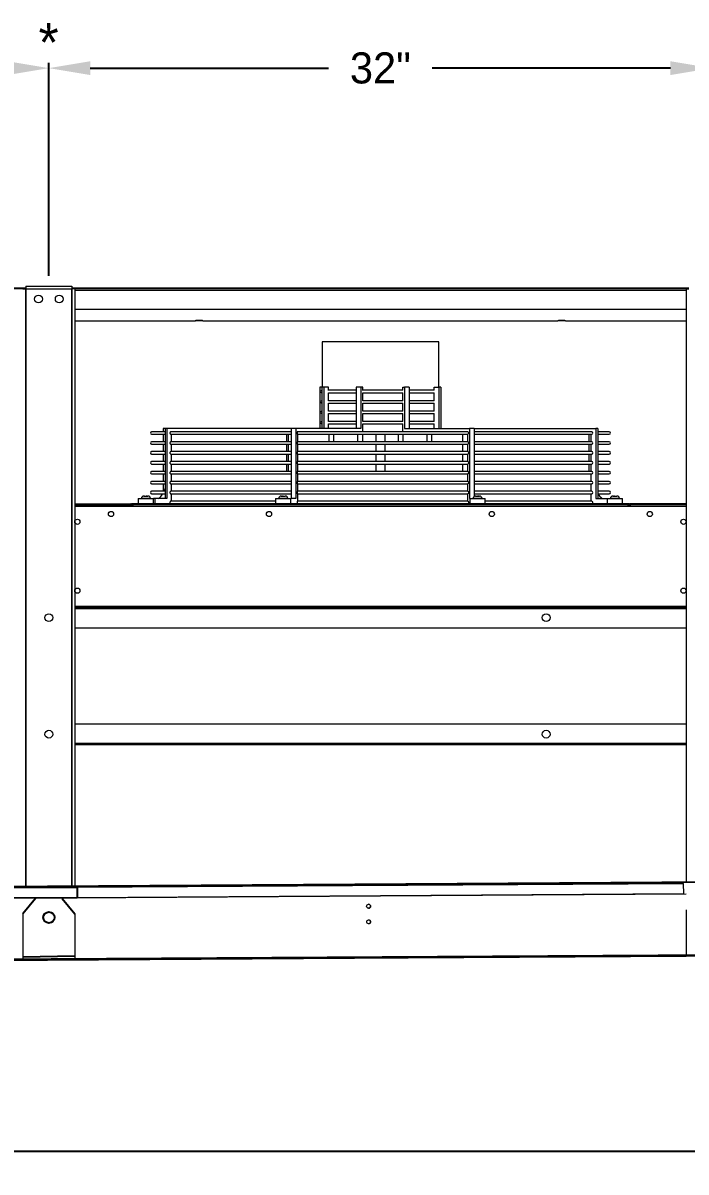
# Model space of a CAD drawing. Extents: x 6 to 271, y -23 to 146.
# Drawn here: x 193 to 225, y 33.8 to 89.3 of the extents above; entities that cross this region are included whole.
import ezdxf
from ezdxf.enums import TextEntityAlignment as Align

# ---------------------------------------------------------------- set-up
doc = ezdxf.new("R2010")
doc.units = 0
doc.header["$MEASUREMENT"] = 0
doc.layers.get('0').update_dxf_attribs({"linetype": 'CONTINUOUS'})
doc.layers.get('Defpoints').update_dxf_attribs({"linetype": 'CONTINUOUS'})
doc.dimstyles.get("Standard").update_dxf_attribs({"dimtxt": 1.5, "dimasz": 2, "dimexe": 0.25, "dimexo": 0.5, "dimgap": 0.75, "dimtad": 0, "dimtih": 1, "dimtoh": 1, "dimdec": 4, "dimzin": 0, "dimdsep": 46, "dimlunit": 5, "dimtxsty": 'STANDARD', "dimcen": 0.125, "dimclrd": 1, "dimclre": 1, "dimclrt": 1, "dimadec": 0, "dimazin": 0, "dimtfac": 1, "dimtdec": 4, "dimtofl": 0, "dimtmove": 0, "dimatfit": 3, "dimfxl": 1, "dimfrac": 2, "dimtolj": 1, "dimtzin": 0, "dimarcsym": 0})

# ---------------------------------------------------------------- blocks, each defined once
blk = doc.blocks.new('*D30')
at = {"color": 7, "lineweight": -2}
for p, q in [((265.292, 43.996), (265.292, 34.557)), ((90.295, 42.907), (90.295, 34.557)), ((92.295, 34.807), (174.794, 34.807)), ((263.292, 34.807), (180.794, 34.807))]:
    blk.add_line(p, q, dxfattribs=at)
at = {"color": 7}
for points in [[(92.295, 35.141), (92.295, 34.474), (90.295, 34.807)], [(263.292, 35.141), (263.292, 34.474), (265.292, 34.807)]]:
    blk.add_solid(points, dxfattribs=at)
at = {"layer": 'Defpoints', "color": 0}
for p in [(265.292, 44.496), (90.295, 43.407), (265.292, 34.807)]:
    blk.add_point(p, dxfattribs=at)
at = {"color": 7, "insert": (177.794, 34.807), "char_height": 1.5, "attachment_point": 5}
blk.add_mtext('\\A1;175"', dxfattribs=at)
blk = doc.blocks.new('*D34')
at = {"color": 7, "lineweight": -2}
for p, q in [((162.277, 77.078), (162.277, 87.348)), ((164.277, 87.098), (175.777, 87.098)), ((192.277, 87.098), (180.777, 87.098)), ((194.277, 77.078), (194.277, 87.348))]:
    blk.add_line(p, q, dxfattribs=at)
at = {"color": 7}
for points in [[(164.277, 87.431), (164.277, 86.764), (162.277, 87.098)], [(192.277, 87.431), (192.277, 86.764), (194.277, 87.098)]]:
    blk.add_solid(points, dxfattribs=at)
at = {"layer": 'Defpoints', "color": 0}
for p in [(194.277, 87.098), (162.277, 76.578), (194.277, 76.578)]:
    blk.add_point(p, dxfattribs=at)
at = {"color": 7, "insert": (178.277, 87.098), "char_height": 1.5, "attachment_point": 5}
blk.add_mtext('\\A1;32"', dxfattribs=at)
blk = doc.blocks.new('*D35')
at = {"color": 7, "lineweight": -2}
for p, q in [((194.277, 77.078), (194.277, 87.348)), ((196.277, 87.098), (207.777, 87.098)), ((224.277, 87.098), (212.777, 87.098)), ((226.277, 77.078), (226.277, 87.348))]:
    blk.add_line(p, q, dxfattribs=at)
at = {"color": 7}
for points in [[(196.277, 87.431), (196.277, 86.764), (194.277, 87.098)], [(224.277, 87.431), (224.277, 86.764), (226.277, 87.098)]]:
    blk.add_solid(points, dxfattribs=at)
at = {"layer": 'Defpoints', "color": 0}
for p in [(226.277, 87.098), (194.277, 76.578), (226.277, 76.578)]:
    blk.add_point(p, dxfattribs=at)
at = {"color": 7, "insert": (210.277, 87.098), "char_height": 1.5, "attachment_point": 5}
blk.add_mtext('\\A1;32"', dxfattribs=at)

msp = doc.modelspace()

# ---------------------------------------------------------------- linework, layer by layer
at = {"color": 0, "linetype": 'Continuous', "lineweight": 15}
for p, q in [((193.1622, 76.57818), (193.1622, 76.44368)), ((193.1622, 76.57818), (195.3912, 76.57818)), ((195.3912, 76.57818), (195.3912, 76.44368)), ((178.2767, 76.49439), (193.1622, 76.49439)), ((193.0267, 76.44268), (193.1612, 76.44268)), ((193.1612, 76.44268), (193.1612, 47.60228)), ((193.1622, 76.44268), (193.1612, 76.44268)), ((193.1622, 76.44368), (195.3912, 76.44368)), ((193.1622, 76.44268), (193.1622, 76.44368)), ((193.1622, 76.44268), (195.3912, 76.44268)), ((193.1622, 47.60228), (193.1622, 76.44268)), ((195.3912, 76.49439), (225.1622, 76.49439)), ((195.3912, 76.44268), (195.3912, 76.44368)), ((195.3922, 76.44268), (195.3912, 76.44268)), ((195.3912, 47.61613), (195.3912, 76.44268)), ((195.5267, 76.44268), (195.3922, 76.44268)), ((195.3922, 76.44268), (195.3922, 47.61613)), ((195.5267, 76.44268), (195.5267, 47.61697)), ((195.5267, 76.38968), (225.0267, 76.38968)), ((225.0267, 76.44268), (225.0267, 47.8002)), ((225.0267, 76.44268), (225.1612, 76.44268)), ((195.5267, 75.46093), (225.0267, 75.46093)), ((195.5267, 74.89885), (201.3392, 74.89885)), ((201.7142, 74.89885), (218.8392, 74.89885)), ((219.2142, 74.89885), (225.0267, 74.89885)), ((211.35299, 73.88918), (207.4642, 73.88918)), ((213.0892, 73.88918), (211.35299, 73.88918)), ((207.35948, 71.69818), (207.35948, 69.70318)), ((207.45286, 71.69818), (207.35948, 71.69818)), ((207.54623, 71.69818), (207.45286, 71.69818)), ((207.45286, 71.69818), (207.45286, 69.70318)), ((207.54623, 71.69818), (207.54623, 69.70318)), ((207.77166, 71.69818), (207.54623, 71.69818)), ((207.77166, 71.54736), (207.77166, 71.69818)), ((209.10703, 71.5483), (207.77166, 71.5483)), ((209.33245, 71.69818), (209.10703, 71.69818)), ((209.10703, 71.69818), (209.10703, 69.70318)), ((209.33245, 71.69818), (209.33245, 69.70318)), ((209.42583, 71.69818), (209.33245, 71.69818)), ((209.42583, 71.54736), (209.42583, 71.69818)), ((211.35299, 71.5483), (209.42583, 71.5483)), ((211.35299, 71.5483), (211.35299, 71.69818)), ((211.35299, 71.69818), (211.44637, 71.69818)), ((211.44637, 71.69818), (211.44637, 69.70318)), ((211.6718, 71.69818), (211.44637, 71.69818)), ((211.6718, 71.69818), (211.6718, 69.70318)), ((212.87511, 71.5483), (211.6718, 71.5483)), ((212.87511, 71.5483), (212.87511, 71.69818)), ((212.87511, 71.69818), (213.10054, 71.69818)), ((213.10054, 71.69818), (213.10054, 69.70318)), ((213.19391, 71.69818), (213.10054, 71.69818)), ((213.19391, 71.69818), (213.19391, 69.70318)), ((207.77166, 71.04736), (207.77166, 71.42923)), ((207.77166, 71.4283), (209.10703, 71.4283)), ((209.10703, 71.0483), (207.77166, 71.0483)), ((209.42583, 71.04736), (209.42583, 71.42923)), ((209.42583, 71.4283), (211.35299, 71.4283)), ((211.35299, 71.0483), (209.42583, 71.0483)), ((211.35299, 71.0483), (211.35299, 71.4283)), ((211.6718, 71.4283), (212.87511, 71.4283)), ((212.87511, 71.0483), (211.6718, 71.0483)), ((212.87511, 71.0483), (212.87511, 71.4283)), ((207.77166, 70.54736), (207.77166, 70.92923)), ((207.77166, 70.9283), (209.10703, 70.9283)), ((209.10703, 70.5483), (207.77166, 70.5483)), ((207.77166, 70.04736), (207.77166, 70.42923)), ((207.77166, 70.4283), (209.10703, 70.4283)), ((209.42583, 70.54736), (209.42583, 70.92923)), ((209.42583, 70.9283), (211.35299, 70.9283)), ((211.35299, 70.5483), (209.42583, 70.5483)), ((209.42583, 70.04736), (209.42583, 70.42923)), ((209.42583, 70.4283), (211.35299, 70.4283)), ((211.35299, 70.5483), (211.35299, 70.9283)), ((211.35299, 70.0483), (211.35299, 70.4283)), ((211.6718, 70.9283), (212.87511, 70.9283)), ((212.87511, 70.5483), (211.6718, 70.5483)), ((211.6718, 70.4283), (212.87511, 70.4283)), ((212.87511, 70.5483), (212.87511, 70.9283)), ((212.87511, 70.0483), (212.87511, 70.4283)), ((209.10703, 70.0483), (207.77166, 70.0483)), ((207.77166, 69.70318), (207.77166, 69.92923)), ((207.77166, 69.9283), (209.10703, 69.9283)), ((211.35299, 70.0483), (209.42583, 70.0483)), ((209.42583, 69.5483), (209.42583, 69.92923)), ((209.42583, 69.9283), (211.35299, 69.9283)), ((211.35299, 69.5483), (211.35299, 69.9283)), ((212.87511, 70.0483), (211.6718, 70.0483)), ((211.6718, 69.9283), (212.87511, 69.9283)), ((212.87511, 69.70318), (212.87511, 69.9283)), ((199.88305, 69.5483), (199.23658, 69.5483)), ((199.23658, 69.4283), (199.88305, 69.4283)), ((199.78968, 69.70318), (199.78968, 69.5483)), ((199.88305, 69.70318), (199.78968, 69.70318)), ((199.78968, 69.4283), (199.78968, 69.06963)), ((199.97643, 69.70318), (199.88305, 69.70318)), ((199.88305, 69.70318), (199.88305, 66.32218)), ((199.97643, 69.70318), (199.97643, 66.32218)), ((205.97151, 69.70318), (199.97643, 69.70318)), ((200.17283, 69.4283), (205.97151, 69.4283)), ((205.97151, 69.5483), (200.1729, 69.5483)), ((200.20185, 69.06963), (200.20185, 69.4283)), ((205.74608, 69.4283), (205.74608, 69.06963)), ((205.83946, 69.06963), (205.83946, 69.4283)), ((206.19694, 69.70318), (205.97151, 69.70318)), ((205.97151, 69.70318), (205.97151, 66.32218)), ((206.19694, 69.70318), (206.19694, 66.32218)), ((209.33245, 69.70318), (206.19694, 69.70318)), ((206.27829, 69.4283), (214.50157, 69.4283)), ((214.50157, 69.5483), (206.27842, 69.5483)), ((206.29031, 69.06963), (206.29031, 69.4283)), ((211.44637, 69.70318), (214.58189, 69.70318)), ((214.26308, 69.06963), (214.26308, 69.4283)), ((214.48851, 69.06963), (214.48851, 69.4283)), ((214.58189, 69.70318), (214.58189, 66.32218)), ((214.80731, 69.70318), (214.58189, 69.70318)), ((214.80731, 69.70318), (214.80731, 66.43027)), ((214.80731, 69.70318), (220.67034, 69.70318)), ((220.47643, 69.5483), (214.80731, 69.5483)), ((214.80731, 69.4283), (220.47643, 69.4283)), ((220.35154, 69.06963), (220.35154, 69.4283)), ((220.44492, 69.06963), (220.44492, 69.4283)), ((220.67034, 69.70318), (220.67034, 66.32218)), ((220.76372, 69.70318), (220.67034, 69.70318)), ((220.76372, 69.70318), (220.76372, 66.32218)), ((221.31681, 69.5483), (220.76372, 69.5483)), ((220.76372, 69.4283), (221.31681, 69.4283)), ((199.88305, 69.06963), (199.23658, 69.06963)), ((199.23658, 68.94963), (199.88305, 68.94963)), ((199.78968, 68.94963), (199.78968, 68.59096)), ((200.17283, 68.94963), (205.97151, 68.94963)), ((205.97151, 69.06963), (200.1729, 69.06963)), ((200.20185, 68.59096), (200.20185, 68.94963)), ((205.74608, 68.94963), (205.74608, 68.59096)), ((205.83946, 68.59096), (205.83946, 68.94963)), ((206.27829, 68.94963), (214.50157, 68.94963)), ((214.50157, 69.06963), (206.27842, 69.06963)), ((206.29031, 68.59096), (206.29031, 68.94963)), ((214.26308, 68.59096), (214.26308, 68.94963)), ((214.48851, 68.59096), (214.48851, 68.94963)), ((220.47643, 69.06963), (214.80731, 69.06963)), ((214.80731, 68.94963), (220.47643, 68.94963)), ((220.35154, 68.59096), (220.35154, 68.94963)), ((220.44492, 68.59096), (220.44492, 68.94963)), ((221.31681, 69.06963), (220.76372, 69.06963)), ((220.76372, 68.94963), (221.31681, 68.94963)), ((199.88305, 68.59096), (199.23658, 68.59096)), ((199.23658, 68.47097), (199.88305, 68.47097)), ((199.78968, 68.47097), (199.78968, 68.1123)), ((200.17283, 68.47097), (205.97151, 68.47097)), ((205.97151, 68.59096), (200.1729, 68.59096)), ((200.20185, 68.1123), (200.20185, 68.47097)), ((205.74608, 68.47097), (205.74608, 68.1123)), ((205.83946, 68.1123), (205.83946, 68.47097)), ((206.27829, 68.47097), (214.50157, 68.47097)), ((214.50157, 68.59096), (206.27842, 68.59096)), ((206.29031, 68.1123), (206.29031, 68.47097)), ((214.26308, 68.1123), (214.26308, 68.47097)), ((214.48851, 68.1123), (214.48851, 68.47097)), ((220.47643, 68.59096), (214.80731, 68.59096)), ((214.80731, 68.47097), (220.47643, 68.47097)), ((220.35154, 68.1123), (220.35154, 68.47097)), ((220.44492, 68.1123), (220.44492, 68.47097)), ((221.31681, 68.59096), (220.76372, 68.59096)), ((220.76372, 68.47097), (221.31681, 68.47097)), ((199.88305, 68.1123), (199.23658, 68.1123)), ((199.23658, 67.9923), (199.88305, 67.9923)), ((199.78968, 67.9923), (199.78968, 67.63363)), ((200.17283, 67.9923), (205.97151, 67.9923)), ((205.97151, 68.1123), (200.1729, 68.1123)), ((200.20185, 67.63363), (200.20185, 67.9923)), ((205.74608, 67.9923), (205.74608, 67.63363)), ((205.83946, 67.63363), (205.83946, 67.9923)), ((206.27829, 67.9923), (214.50157, 67.9923)), ((214.50157, 68.1123), (206.27842, 68.1123)), ((206.29031, 67.63363), (206.29031, 67.9923)), ((214.26308, 67.63363), (214.26308, 67.9923)), ((214.48851, 67.63363), (214.48851, 67.9923)), ((220.47643, 68.1123), (214.80731, 68.1123)), ((214.80731, 67.9923), (220.47643, 67.9923)), ((220.35154, 67.63363), (220.35154, 67.9923)), ((220.44492, 67.63363), (220.44492, 67.9923)), ((221.31681, 68.1123), (220.76372, 68.1123)), ((220.76372, 67.9923), (221.31681, 67.9923)), ((199.88305, 67.63363), (199.23658, 67.63363)), ((199.23658, 67.51363), (199.88305, 67.51363)), ((199.88305, 67.15497), (199.23658, 67.15497)), ((199.78968, 67.51363), (199.78968, 67.15497)), ((200.17283, 67.51363), (205.97151, 67.51363)), ((205.97151, 67.63363), (200.1729, 67.63363)), ((205.97151, 67.15497), (200.1729, 67.15497)), ((200.20185, 67.15497), (200.20185, 67.51363)), ((206.27829, 67.51363), (214.50157, 67.51363)), ((214.50157, 67.63363), (206.27842, 67.63363)), ((214.50157, 67.15497), (206.27842, 67.15497)), ((206.29031, 67.15497), (206.29031, 67.51363)), ((214.48851, 67.15497), (214.48851, 67.51363)), ((220.47643, 67.63363), (214.80731, 67.63363)), ((214.80731, 67.51363), (220.47643, 67.51363)), ((220.47643, 67.15497), (214.80731, 67.15497)), ((220.44492, 67.15497), (220.44492, 67.51363)), ((221.31681, 67.63363), (220.76372, 67.63363)), ((220.76372, 67.51363), (221.31681, 67.51363)), ((221.31681, 67.15497), (220.76372, 67.15497)), ((199.23658, 67.03497), (199.88305, 67.03497)), ((199.88305, 66.6763), (199.23658, 66.6763)), ((199.23658, 66.5563), (199.88305, 66.5563)), ((199.78968, 67.03497), (199.78968, 66.6763)), ((200.17283, 67.03497), (205.97151, 67.03497)), ((200.17283, 66.5563), (205.97151, 66.5563)), ((205.97151, 66.6763), (200.1729, 66.6763)), ((200.20185, 66.6763), (200.20185, 67.03497)), ((200.20185, 66.19764), (200.20185, 66.5563)), ((206.27829, 67.03497), (214.50157, 67.03497)), ((206.27829, 66.5563), (214.50157, 66.5563)), ((214.50157, 66.6763), (206.27842, 66.6763)), ((206.29031, 66.6763), (206.29031, 67.03497)), ((206.29031, 66.19764), (206.29031, 66.5563)), ((214.48851, 66.6763), (214.48851, 67.03497)), ((214.48851, 66.19764), (214.48851, 66.5563)), ((214.80731, 67.03497), (220.47643, 67.03497)), ((220.47643, 66.6763), (214.80731, 66.6763)), ((214.80731, 66.5563), (220.47643, 66.5563)), ((220.44492, 66.6763), (220.44492, 67.03497)), ((220.44492, 66.19764), (220.44492, 66.5563)), ((220.76372, 67.03497), (221.31681, 67.03497)), ((221.31681, 66.6763), (220.76372, 66.6763)), ((220.76372, 66.5563), (221.31681, 66.5563)), ((195.5267, 66.07818), (198.2257, 66.07818)), ((195.5267, 66.02718), (198.2257, 66.02718)), ((198.2257, 66.07818), (198.2257, 66.02718)), ((198.2257, 66.02718), (198.2257, 65.95318)), ((198.2767, 66.02718), (198.2267, 66.02718)), ((198.2267, 66.02718), (198.2267, 65.95318)), ((198.2767, 66.02938), (198.2767, 65.95318)), ((198.3245, 66.02938), (198.2767, 66.02938)), ((198.3245, 66.02938), (198.3245, 65.95318)), ((222.2279, 66.07818), (198.3255, 66.07818)), ((198.3255, 66.07818), (198.3255, 66.02938)), ((222.2279, 66.02938), (198.3255, 66.02938)), ((198.3255, 66.02938), (198.3255, 65.95318)), ((198.59017, 66.32218), (198.61826, 66.32218)), ((198.61826, 66.32218), (199.32817, 66.32218)), ((199.17792, 66.32318), (198.74042, 66.32318)), ((198.86442, 66.44718), (198.86458, 66.44718)), ((198.86731, 66.44718), (198.86458, 66.44718)), ((198.86731, 66.44718), (198.87781, 66.44718)), ((198.88849, 66.44718), (198.87781, 66.44718)), ((198.88849, 66.44718), (198.96453, 66.44718)), ((198.97609, 66.44718), (198.96453, 66.44718)), ((198.98237, 66.44718), (198.97609, 66.44718)), ((198.98237, 66.44718), (199.00773, 66.44718)), ((199.02228, 66.44718), (199.00773, 66.44718)), ((199.02228, 66.44718), (199.05392, 66.44718)), ((199.39346, 66.32218), (199.32817, 66.32218)), ((199.39346, 66.32218), (199.39346, 66.07818)), ((199.97643, 66.32218), (199.39346, 66.32218)), ((205.21983, 66.19764), (200.1729, 66.19764)), ((205.21983, 66.32218), (205.24791, 66.32218)), ((205.24791, 66.32218), (205.95783, 66.32218)), ((205.80758, 66.32318), (205.37008, 66.32318)), ((205.49408, 66.44718), (205.52572, 66.44718)), ((205.54026, 66.44718), (205.52572, 66.44718)), ((205.54026, 66.44718), (205.56563, 66.44718)), ((205.57191, 66.44718), (205.56563, 66.44718)), ((205.58347, 66.44718), (205.57191, 66.44718)), ((205.58347, 66.44718), (205.65951, 66.44718)), ((205.67019, 66.44718), (205.65951, 66.44718)), ((205.67019, 66.44718), (205.68069, 66.44718)), ((205.68342, 66.44718), (205.68069, 66.44718)), ((205.68342, 66.44718), (205.68358, 66.44718)), ((206.19694, 66.32218), (205.95783, 66.32218)), ((214.50157, 66.19764), (206.27842, 66.19764)), ((214.58189, 66.32218), (214.59557, 66.32218)), ((214.59557, 66.32218), (214.62366, 66.32218)), ((214.62366, 66.32218), (215.33357, 66.32218)), ((214.76247, 66.32318), (214.74582, 66.32318)), ((215.18332, 66.32318), (214.76247, 66.32318)), ((214.86982, 66.44718), (214.86997, 66.44718)), ((214.8727, 66.44718), (214.86997, 66.44718)), ((214.8727, 66.44718), (214.88321, 66.44718)), ((214.89389, 66.44718), (214.88321, 66.44718)), ((214.89389, 66.44718), (214.96993, 66.44718)), ((214.98148, 66.44718), (214.96993, 66.44718)), ((214.98776, 66.44718), (214.98148, 66.44718)), ((214.98776, 66.44718), (215.01313, 66.44718)), ((215.02767, 66.44718), (215.01313, 66.44718)), ((215.02767, 66.44718), (215.05932, 66.44718)), ((220.47643, 66.19764), (215.33357, 66.19764)), ((220.67034, 66.32218), (221.22522, 66.32218)), ((221.22522, 66.32218), (221.25331, 66.32218)), ((221.25331, 66.32218), (221.96322, 66.32218)), ((221.51051, 66.32318), (221.37547, 66.32318)), ((221.49947, 66.44718), (221.53112, 66.44718)), ((221.81297, 66.32318), (221.51051, 66.32318)), ((221.54566, 66.44718), (221.53112, 66.44718)), ((221.54566, 66.44718), (221.57103, 66.44718)), ((221.57731, 66.44718), (221.57103, 66.44718)), ((221.58886, 66.44718), (221.57731, 66.44718)), ((221.58886, 66.44718), (221.6649, 66.44718)), ((221.67558, 66.44718), (221.6649, 66.44718)), ((221.67558, 66.44718), (221.68609, 66.44718)), ((221.68882, 66.44718), (221.68609, 66.44718)), ((221.68882, 66.44718), (221.68897, 66.44718)), ((222.2279, 66.07818), (222.2279, 66.02938)), ((222.2279, 66.02938), (222.2279, 65.95318)), ((222.2289, 66.02938), (222.2767, 66.02938)), ((222.2289, 65.95318), (222.2289, 66.02938)), ((222.2767, 65.95318), (222.2767, 66.02938)), ((222.3267, 66.02718), (222.2767, 66.02718)), ((222.3267, 66.02718), (222.3267, 65.95318)), ((222.3277, 66.02718), (222.3277, 66.07818)), ((225.0267, 66.07818), (222.3277, 66.07818)), ((222.3277, 65.95318), (222.3277, 66.02718)), ((225.0267, 66.02718), (222.3277, 66.02718)), ((195.5267, 65.95318), (225.0267, 65.95318)), ((195.5267, 61.12918), (225.0267, 61.12918)), ((195.5267, 61.12818), (225.0267, 61.12818)), ((195.5267, 61.07818), (225.0267, 61.07818)), ((195.5267, 61.01468), (225.0267, 61.01468)), ((195.5267, 60.07818), (225.0267, 60.07818)), ((195.5267, 55.45318), (225.0267, 55.45318)), ((195.5267, 54.51668), (225.0267, 54.51668)), ((195.5267, 54.45318), (225.0267, 54.45318)), ((195.64635, 47.61771), (224.89579, 47.79939)), ((195.64663, 47.57352), (224.89606, 47.7552)), ((224.89606, 47.7552), (224.89579, 47.79939)), ((224.89606, 47.7552), (224.89924, 47.24347)), ((195.5267, 47.06033), (225.0267, 47.24356)), ((195.64635, 47.61771), (195.64663, 47.57352)), ((195.64981, 47.0618), (195.64663, 47.57352)), ((224.89924, 47.24347), (195.64981, 47.0618)), ((193.0267, 46.28353), (193.0267, 44.06988)), ((195.5267, 46.28353), (195.5267, 44.11086)), ((225.0267, 46.4823), (225.0267, 44.26864)), ((195.5267, 44.11127), (225.0267, 44.2945)), ((195.5267, 44.06027), (225.0267, 44.2435))]:
    msp.add_line(p, q, dxfattribs=at)
at = {"color": 0}
for p, q in [((260.14511, 48.01833), (96.39827, 47.00125)), ((96.39854, 46.95706), (195.64663, 47.57352)), ((195.64663, 47.57352), (195.64981, 47.06109)), ((195.64981, 47.06109), (96.5267, 46.44541)), ((193.63724, 47.02928), (193.0267, 46.28353)), ((194.91615, 47.02928), (195.5267, 46.28353)), ((96.5267, 43.49635), (260.0267, 44.5119)), ((260.0267, 44.4609), (96.5267, 43.44535)), ((195.5267, 44.23586), (193.0267, 44.19488)), ((193.0267, 44.06988), (193.0267, 44.01887))]:
    msp.add_line(p, q, dxfattribs=at)
at = {"color": 0, "linetype": 'Continuous', "lineweight": 15, "flags": 128}
for points in [[(201.3392, 74.89885), (201.34679, 74.90491), (201.36896, 74.91047), (201.40391, 74.9151), (201.44881, 74.9184), (201.50001, 74.92013), (201.55338, 74.92013), (201.60459, 74.9184), (201.64948, 74.9151), (201.68443, 74.91047), (201.7066, 74.90491), (201.7142, 74.89885)], [(201.7142, 74.89885), (201.70654, 74.9049), (201.68433, 74.91046), (201.64938, 74.91507), (201.60451, 74.91837), (201.55335, 74.92009), (201.50004, 74.92009), (201.44888, 74.91837), (201.40401, 74.91507), (201.36906, 74.91046), (201.34686, 74.9049), (201.3392, 74.89885)], [(218.8392, 74.89885), (218.84679, 74.90491), (218.86896, 74.91047), (218.90391, 74.9151), (218.94881, 74.9184), (219.00001, 74.92013), (219.05338, 74.92013), (219.10459, 74.9184), (219.14948, 74.9151), (219.18443, 74.91047), (219.2066, 74.90491), (219.2142, 74.89885)], [(219.2142, 74.89885), (219.20653, 74.9049), (219.18433, 74.91046), (219.14938, 74.91507), (219.10451, 74.91837), (219.05336, 74.92009), (219.00004, 74.92009), (218.94888, 74.91837), (218.90401, 74.91507), (218.86906, 74.91046), (218.84686, 74.9049), (218.8392, 74.89885)], [(214.50157, 69.5483), (214.50162, 69.5483), (214.5109, 69.54312), (214.51858, 69.52859), (214.52336, 69.50719), (214.52442, 69.48257), (214.52159, 69.45892), (214.51534, 69.44028), (214.50674, 69.42984), (214.50157, 69.4283)], [(214.50157, 69.06963), (214.50582, 69.06859), (214.51419, 69.05976), (214.5206, 69.04318), (214.52408, 69.02142), (214.52408, 68.99784), (214.5206, 68.97608), (214.51419, 68.9595), (214.50582, 68.95067), (214.50157, 68.94963)], [(214.50157, 68.59096), (214.50582, 68.58993), (214.51419, 68.58109), (214.5206, 68.56451), (214.52408, 68.54275), (214.52408, 68.51917), (214.5206, 68.49742), (214.51419, 68.48084), (214.50582, 68.472), (214.50157, 68.47097)], [(214.50157, 68.1123), (214.50582, 68.11126), (214.51419, 68.10242), (214.5206, 68.08585), (214.52408, 68.06409), (214.52408, 68.04051), (214.5206, 68.01875), (214.51419, 68.00217), (214.50582, 67.99334), (214.50157, 67.9923)], [(214.50157, 67.63363), (214.50582, 67.63259), (214.51419, 67.62376), (214.5206, 67.60718), (214.52408, 67.58542), (214.52408, 67.56184), (214.5206, 67.54008), (214.51419, 67.52351), (214.50582, 67.51467), (214.50157, 67.51363)], [(214.50157, 67.15497), (214.50582, 67.15393), (214.51419, 67.14509), (214.5206, 67.12852), (214.52408, 67.10676), (214.52408, 67.08318), (214.5206, 67.06142), (214.51419, 67.04484), (214.50582, 67.03601), (214.50157, 67.03497)], [(199.88305, 66.8211), (199.8445, 66.70485), (199.83253, 66.6763)], [(214.50157, 66.6763), (214.50582, 66.67526), (214.51419, 66.66643), (214.5206, 66.64985), (214.52408, 66.62809), (214.52408, 66.60451), (214.5206, 66.58275), (214.51419, 66.56618), (214.50582, 66.55734), (214.50157, 66.5563)], [(214.50157, 66.19764), (214.50608, 66.19647), (214.51451, 66.18719), (214.52089, 66.17004), (214.5242, 66.14774), (214.52391, 66.12383), (214.52251, 66.11306)]]:
    msp.add_lwpolyline(points, dxfattribs=at)
at = {"color": 0, "linetype": 'Continuous', "lineweight": 15}
for centre, radius in [((193.7767, 75.95318), 0.1875), ((194.7767, 75.95318), 0.1875), ((197.2767, 65.57818), 0.125), ((204.9017, 65.57818), 0.125), ((215.6517, 65.57818), 0.125), ((223.2767, 65.57818), 0.125), ((195.6517, 65.20318), 0.125), ((224.9017, 65.20318), 0.125), ((195.6517, 61.87918), 0.125), ((224.9017, 61.87918), 0.125), ((194.2767, 60.57818), 0.1875), ((218.2767, 60.57818), 0.1875), ((194.2767, 54.95318), 0.1875), ((218.2767, 54.95318), 0.1875), ((209.70764, 46.6484), 0.09375), ((209.7123, 45.89841), 0.09375)]:
    msp.add_circle(centre, radius, dxfattribs=at)
at = {"color": 0}
msp.add_circle((194.2767, 46.10785), 0.26853, dxfattribs=at)
at = {"color": 0, "linetype": 'Continuous', "lineweight": 15}
for centre, radius, start, end in [((207.4642, 71.4883), 0.06, 100.892283, 259.107717), ((207.4642, 70.9883), 0.06, 100.892283, 259.107717), ((207.4642, 70.4883), 0.06, 100.892283, 259.107717), ((207.4642, 69.9883), 0.06, 100.892283, 259.107717), ((199.23658, 69.4883), 0.06, 90, 270), ((220.47326, 69.4883), 0.06008, 273.026422, 86.973578), ((221.31681, 69.4883), 0.06, 270, 90), ((199.23658, 69.00963), 0.06, 90, 270), ((220.47314, 69.00963), 0.06009, 273.144791, 86.855209), ((221.31681, 69.00963), 0.06, 270, 90), ((199.23658, 68.53096), 0.06, 90, 270), ((220.47314, 68.53096), 0.06009, 273.14323, 86.85677), ((221.31681, 68.53096), 0.06, 270, 90), ((199.23658, 68.0523), 0.06, 90, 270), ((220.47314, 68.0523), 0.06009, 273.144791, 86.855209), ((221.31681, 68.0523), 0.06, 270, 90), ((199.23658, 67.57363), 0.06, 90, 270), ((199.23658, 67.09497), 0.06, 90, 270), ((220.47314, 67.57363), 0.06009, 273.14323, 86.85677), ((220.47314, 67.09497), 0.06009, 273.144791, 86.855209), ((221.31681, 67.57363), 0.06, 270, 90), ((221.31681, 67.09497), 0.06, 270, 90), ((199.23658, 66.6163), 0.06, 90, 270), ((198.9164, 67.07718), 1, 310.97463, 328.608789), ((220.47314, 66.6163), 0.06009, 273.144791, 86.855209), ((221.637, 67.07718), 1, 211.391211, 229.02537), ((221.31681, 66.6163), 0.06, 270, 90), ((198.2257, 66.02718), 0.051, 0, 90), ((198.2257, 66.02718), 0.001, 0, 90), ((198.3255, 66.02938), 0.0488, 90, 180), ((198.3255, 66.02938), 0.001, 90, 180), ((198.86442, 66.32318), 0.124, 90, 180), ((199.05392, 66.32318), 0.124, 0, 90), ((205.49408, 66.32318), 0.124, 90, 180), ((205.68358, 66.32318), 0.124, 0, 90), ((214.86982, 66.32318), 0.124, 90, 180), ((215.05932, 66.32318), 0.124, 0, 90), ((220.47295, 66.13815), 0.05959, 335.098407, 86.6494), ((221.49947, 66.32318), 0.124, 90, 180), ((221.68897, 66.32318), 0.124, 0, 90), ((222.2279, 66.02938), 0.0488, 360, 90), ((222.2279, 66.02938), 0.001, 0, 90), ((222.3277, 66.02718), 0.051, 90, 180), ((222.3277, 66.02718), 0.001, 90, 180), ((224.56994, 47.24093), 0.32931, 0.318882, 0.44188), ((195.7459, 47.06192), 0.0961, 180.074128, 180.495975), ((209.70622, 46.64839), 0.09375, 0.355877, 89.919329), ((209.70622, 46.64839), 0.09375, 270.792425, 0.355877), ((209.71087, 45.8984), 0.09375, 0.355877, 89.919327), ((209.71087, 45.8984), 0.09375, 270.792427, 0.355877)]:
    msp.add_arc(centre, radius, start, end, dxfattribs=at)
for points in [[(193.1622, 76.45318), (163.3912, 76.45318)], [(225.1622, 76.45318), (195.3912, 76.45318)], [(195.5267, 74.89844), (201.3392, 74.89844)], [(201.7142, 74.89844), (218.8392, 74.89844)], [(219.2142, 74.89844), (225.0267, 74.89844)], [(207.4642, 73.88918), (207.4642, 71.69818)], [(213.0892, 71.69818), (213.0892, 73.88918)], [(207.78657, 69.4283), (207.78657, 69.06963)], [(208.03657, 69.06963), (208.03657, 69.4283)], [(209.17203, 69.4283), (209.17203, 69.06963)], [(209.42203, 69.06963), (209.42203, 69.4283)], [(210.0502, 69.4283), (210.0502, 69.06963)], [(210.5032, 69.06963), (210.5032, 69.4283)], [(211.13137, 69.4283), (211.13137, 69.06963)], [(211.38137, 69.06963), (211.38137, 69.4283)], [(212.51683, 69.4283), (212.51683, 69.06963)], [(212.76683, 69.06963), (212.76683, 69.4283)], [(210.0502, 68.94963), (210.0502, 68.59096)], [(210.5032, 68.59096), (210.5032, 68.94963)], [(210.0502, 68.47097), (210.0502, 68.1123)], [(210.5032, 68.1123), (210.5032, 68.47097)], [(210.0502, 67.9923), (210.0502, 67.63363)], [(210.5032, 67.63363), (210.5032, 67.9923)], [(198.59017, 66.32218), (198.59017, 66.07818)], [(198.74042, 66.32318), (198.74042, 66.32218)], [(198.86458, 66.44718), (198.8606, 66.44711)], [(198.8606, 66.44711), (198.86731, 66.44718)], [(198.87781, 66.44718), (198.88452, 66.44711)], [(198.88452, 66.44711), (198.88849, 66.44718)], [(198.96453, 66.44718), (198.96618, 66.44711)], [(198.96618, 66.44711), (198.98237, 66.44718)], [(199.00773, 66.44718), (199.02392, 66.44711)], [(199.02392, 66.44711), (199.02228, 66.44718)], [(199.17792, 66.32218), (199.17792, 66.32318)], [(199.32817, 66.07818), (199.32817, 66.32218)], [(205.21983, 66.32218), (205.21983, 66.07818)], [(205.37008, 66.32318), (205.37008, 66.32218)], [(205.52572, 66.44718), (205.52408, 66.44711)], [(205.52408, 66.44711), (205.54026, 66.44718)], [(205.56563, 66.44718), (205.58182, 66.44711)], [(205.58182, 66.44711), (205.58347, 66.44718)], [(205.65951, 66.44718), (205.66348, 66.44711)], [(205.66348, 66.44711), (205.67019, 66.44718)], [(205.68069, 66.44718), (205.6874, 66.44711)], [(205.6874, 66.44711), (205.68342, 66.44718)], [(205.80758, 66.32218), (205.80758, 66.32318)], [(205.95783, 66.07818), (205.95783, 66.32218)], [(214.59557, 66.32218), (214.59557, 66.07818)], [(214.74582, 66.32318), (214.74582, 66.32218)], [(214.86997, 66.44718), (214.866, 66.44711)], [(214.866, 66.44711), (214.8727, 66.44718)], [(214.88321, 66.44718), (214.88991, 66.44711)], [(214.88991, 66.44711), (214.89389, 66.44718)], [(214.96993, 66.44718), (214.97158, 66.44711)], [(214.97158, 66.44711), (214.98776, 66.44718)], [(215.01313, 66.44718), (215.02932, 66.44711)], [(215.02932, 66.44711), (215.02767, 66.44718)], [(215.18332, 66.32218), (215.18332, 66.32318)], [(215.33357, 66.07818), (215.33357, 66.32218)], [(221.22522, 66.32218), (221.22522, 66.07818)], [(221.37547, 66.32318), (221.37547, 66.32218)], [(221.53112, 66.44718), (221.52947, 66.44711)], [(221.52947, 66.44711), (221.54566, 66.44718)], [(221.57103, 66.44718), (221.58722, 66.44711)], [(221.58722, 66.44711), (221.58886, 66.44718)], [(221.6649, 66.44718), (221.66888, 66.44711)], [(221.66888, 66.44711), (221.67558, 66.44718)], [(221.68609, 66.44718), (221.69279, 66.44711)], [(221.69279, 66.44711), (221.68882, 66.44718)], [(221.81297, 66.32218), (221.81297, 66.32318)], [(221.96322, 66.07818), (221.96322, 66.32218)]]:
    msp.add_open_spline(points, degree=1, dxfattribs=at)
for points, knots in [([(200.17887, 69.54708), (200.17568, 69.54762), (200.16632, 69.5492), (200.15075, 69.54438), (200.13479, 69.53357), (200.1231, 69.51732), (200.11702, 69.49789), (200.11723, 69.47735), (200.12371, 69.45809), (200.13573, 69.44209), (200.15189, 69.43181), (200.16607, 69.4274), (200.17391, 69.42876), (200.17561, 69.42905)], [0, 0, 0, 0, 0.05278572, 0.15493867, 0.25708663, 0.35921651, 0.46132704, 0.56341042, 0.66548945, 0.76757724, 0.86968267, 0.9718143, 1, 1, 1, 1]), ([(206.28085, 69.54755), (206.28054, 69.54776), (206.27773, 69.54968), (206.27209, 69.54687), (206.265, 69.53874), (206.25936, 69.52426), (206.25587, 69.5059), (206.2549, 69.48551), (206.25658, 69.46547), (206.26069, 69.44792), (206.26679, 69.43524), (206.27306, 69.42853), (206.27704, 69.42898), (206.27844, 69.42914)], [0, 0, 0, 0, 0.012920957, 0.116404363, 0.219884984, 0.323355221, 0.426800138, 0.53022616, 0.63363512, 0.73704854, 0.840477532, 0.943930134, 1, 1, 1, 1]), ([(200.17887, 69.06842), (200.17568, 69.06895), (200.16632, 69.07053), (200.15075, 69.06571), (200.13479, 69.05491), (200.1231, 69.03866), (200.11702, 69.01923), (200.11723, 68.99869), (200.12371, 68.97942), (200.13573, 68.96343), (200.15189, 68.95315), (200.16607, 68.94873), (200.17391, 68.95009), (200.17561, 68.95039)], [0, 0, 0, 0, 0.05278626, 0.15494043, 0.25708822, 0.35921795, 0.46132268, 0.56341185, 0.66549072, 0.76757375, 0.86968212, 0.97181359, 1, 1, 1, 1]), ([(206.28085, 69.06888), (206.28054, 69.0691), (206.27773, 69.07102), (206.27209, 69.0682), (206.265, 69.06007), (206.25936, 69.04559), (206.25587, 69.02724), (206.2549, 69.00684), (206.25657, 68.98681), (206.26069, 68.96925), (206.26679, 68.95657), (206.27306, 68.94987), (206.27704, 68.95032), (206.27844, 68.95048)], [0, 0, 0, 0, 0.01292098, 0.11640453, 0.21988784, 0.32335402, 0.42680449, 0.53022468, 0.63363968, 0.73704811, 0.84047726, 0.94393001, 1, 1, 1, 1]), ([(200.17892, 68.58982), (200.17492, 68.59033), (200.16472, 68.59165), (200.14856, 68.58602), (200.13305, 68.57444), (200.122, 68.55767), (200.11669, 68.53798), (200.11771, 68.51747), (200.12494, 68.49853), (200.13758, 68.48307), (200.15412, 68.47364), (200.16769, 68.46983), (200.17471, 68.47128), (200.17562, 68.47147)], [0, 0, 0, 0, 0.06581696, 0.16795542, 0.27009101, 0.37220493, 0.4742996, 0.57636966, 0.67843916, 0.78051702, 0.88261539, 0.98474, 1, 1, 1, 1]), ([(206.28088, 68.58975), (206.27936, 68.5903), (206.27528, 68.59177), (206.26868, 68.58655), (206.26216, 68.57534), (206.25745, 68.55883), (206.2551, 68.53926), (206.25535, 68.51872), (206.25819, 68.49963), (206.26331, 68.48387), (206.27008, 68.47414), (206.27549, 68.46997), (206.27823, 68.47113), (206.27843, 68.47121)], [0, 0, 0, 0, 0.06116291, 0.16461154, 0.26805211, 0.37147579, 0.47487523, 0.57825279, 0.68162379, 0.78500508, 0.88840813, 0.99183453, 1, 1, 1, 1]), ([(200.17892, 68.11115), (200.17492, 68.11167), (200.16472, 68.11299), (200.14856, 68.10736), (200.13305, 68.09577), (200.122, 68.07901), (200.11669, 68.05931), (200.11771, 68.0388), (200.12494, 68.01986), (200.13758, 68.00441), (200.15412, 67.99498), (200.16769, 67.99116), (200.17471, 67.99262), (200.17562, 67.99281)], [0, 0, 0, 0, 0.06581707, 0.16795731, 0.27009305, 0.37220714, 0.47429626, 0.57637242, 0.67844209, 0.78051568, 0.88261421, 0.98473997, 1, 1, 1, 1]), ([(206.28088, 68.11109), (206.27936, 68.11163), (206.27528, 68.11311), (206.26868, 68.10788), (206.26216, 68.09667), (206.25745, 68.08016), (206.2551, 68.06059), (206.25535, 68.04006), (206.25819, 68.02096), (206.26331, 68.0052), (206.27008, 67.99547), (206.27549, 67.99131), (206.27823, 67.99246), (206.27843, 67.99255)], [0, 0, 0, 0, 0.061163388, 0.164613486, 0.268054015, 0.371477655, 0.474871314, 0.578254855, 0.681625806, 0.785007055, 0.888407042, 0.99183453, 1, 1, 1, 1]), ([(200.17892, 67.63248), (200.17492, 67.633), (200.16472, 67.63432), (200.14856, 67.62869), (200.13305, 67.6171), (200.122, 67.60034), (200.11669, 67.58065), (200.11771, 67.56014), (200.12494, 67.5412), (200.13758, 67.52574), (200.15412, 67.51631), (200.16769, 67.5125), (200.17471, 67.51395), (200.17562, 67.51414)], [0, 0, 0, 0, 0.06581696, 0.16795542, 0.27009101, 0.37220493, 0.4742996, 0.57636966, 0.67843916, 0.78051702, 0.88261539, 0.98474, 1, 1, 1, 1]), ([(200.17887, 67.15375), (200.17568, 67.15429), (200.16632, 67.15587), (200.15075, 67.15105), (200.13479, 67.14025), (200.1231, 67.12399), (200.11702, 67.10456), (200.11723, 67.08402), (200.12371, 67.06476), (200.13573, 67.04876), (200.15189, 67.03848), (200.16607, 67.03407), (200.17391, 67.03543), (200.17561, 67.03572)], [0, 0, 0, 0, 0.05278579, 0.15494027, 0.25708516, 0.35921988, 0.46132492, 0.56341439, 0.66549357, 0.7675769, 0.86968248, 0.97181426, 1, 1, 1, 1]), ([(206.28088, 67.63242), (206.27936, 67.63297), (206.27528, 67.63444), (206.26868, 67.62922), (206.26216, 67.618), (206.25745, 67.60149), (206.2551, 67.58193), (206.25535, 67.56139), (206.25819, 67.5423), (206.26331, 67.52654), (206.27008, 67.51681), (206.27549, 67.51264), (206.27823, 67.5138), (206.27843, 67.51388)], [0, 0, 0, 0, 0.06116291, 0.16461154, 0.26805211, 0.37147579, 0.47487523, 0.57825279, 0.68162379, 0.78500508, 0.88840813, 0.99183453, 1, 1, 1, 1]), ([(206.28085, 67.15422), (206.28054, 67.15443), (206.27773, 67.15635), (206.27209, 67.15354), (206.265, 67.14541), (206.25936, 67.13093), (206.25587, 67.11257), (206.2549, 67.09218), (206.25657, 67.07214), (206.26069, 67.05459), (206.26679, 67.04191), (206.27306, 67.0352), (206.27704, 67.03566), (206.27844, 67.03581)], [0, 0, 0, 0, 0.01292098, 0.11640453, 0.21988784, 0.32335402, 0.42680449, 0.53022468, 0.63363968, 0.73704811, 0.84047726, 0.94393001, 1, 1, 1, 1]), ([(200.17887, 66.67509), (200.17568, 66.67563), (200.16632, 66.6772), (200.15075, 66.67238), (200.13479, 66.66158), (200.1231, 66.64533), (200.11702, 66.6259), (200.11723, 66.60536), (200.12371, 66.58609), (200.13573, 66.5701), (200.15189, 66.55982), (200.16607, 66.5554), (200.17391, 66.55676), (200.17561, 66.55706)], [0, 0, 0, 0, 0.05278573, 0.15493871, 0.25708669, 0.35921659, 0.46132433, 0.5634107, 0.66548975, 0.76757526, 0.86968227, 0.97181391, 1, 1, 1, 1]), ([(206.28085, 66.67555), (206.28054, 66.67577), (206.27773, 66.67769), (206.27209, 66.67488), (206.265, 66.66674), (206.25936, 66.65226), (206.25587, 66.63391), (206.2549, 66.61352), (206.25658, 66.59348), (206.26069, 66.57592), (206.26679, 66.56324), (206.27306, 66.55654), (206.27704, 66.55699), (206.27844, 66.55715)], [0, 0, 0, 0, 0.012920954, 0.116404337, 0.219886205, 0.323354315, 0.426801907, 0.530227906, 0.633636843, 0.737047674, 0.840478542, 0.943930102, 1, 1, 1, 1]), ([(200.17893, 66.1965), (200.17485, 66.19701), (200.16455, 66.1983), (200.14833, 66.19258), (200.13287, 66.18092), (200.12188, 66.1641), (200.11671, 66.14441), (200.11746, 66.12666), (200.12096, 66.11671), (200.12225, 66.11306)], [0, 0, 0, 0, 0.1054044, 0.26576068, 0.42609954, 0.58640924, 0.74668242, 0.90692256, 1, 1, 1, 1]), ([(206.28085, 66.19642), (206.27978, 66.19694), (206.27617, 66.1987), (206.2699, 66.19448), (206.26315, 66.18434), (206.25808, 66.16852), (206.25534, 66.14938), (206.25505, 66.12991), (206.25662, 66.1183), (206.25734, 66.11306)], [0, 0, 0, 0, 0.06751505, 0.22768617, 0.3878519, 0.54799996, 0.7081087, 0.8681837, 1, 1, 1, 1])]:
    msp.add_open_spline(points, degree=3, knots=knots, dxfattribs=at)

# ---------------------------------------------------------------- texts
at = {"color": 0}
msp.add_text('*', height=1.87063, dxfattribs=at).set_placement((194.26482, 87.40646), align=Align.CENTER)

# ---------------------------------------------------------------- dimensions: what is measured, and where the dimension line sits
for base, p1, p2, picture, middle in [((194.2767, 87.09757), (162.2767, 76.57818), (194.2767, 76.57818), '*D34', (178.2767, 87.09757)), ((226.2767, 87.09757), (194.2767, 76.57818), (226.2767, 76.57818), '*D35', (210.2767, 87.09757)), ((265.29209, 34.80737), (90.29547, 43.40664), (265.29209, 44.49603), '*D30', (177.79378, 34.80737))]:
    dim = msp.add_linear_dim(base=base, p1=p1, p2=p2, dimstyle='Standard', override={"dimpost": '"', "dimclrd": 7, "dimclre": 7, "dimclrt": 7}, dxfattribs=at)
    dim.commit()
    dim.dimension.update_dxf_attribs({"geometry": picture, "text_midpoint": middle})

doc.saveas('drawing.dxf')
